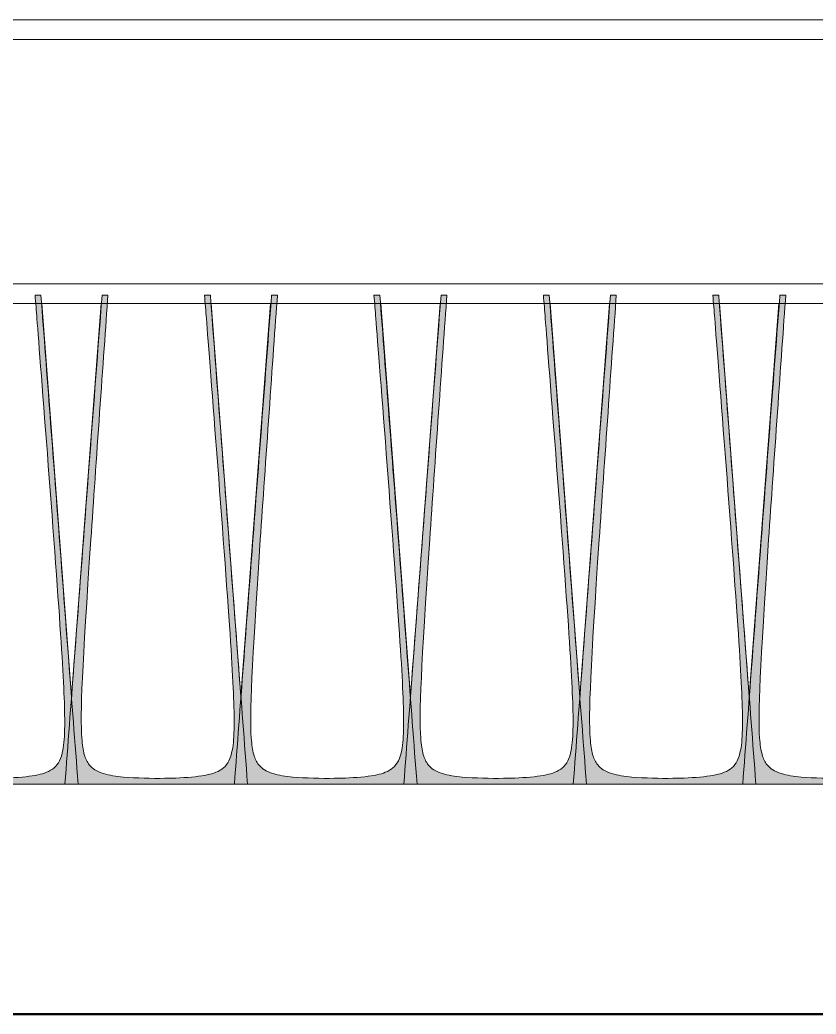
# Model space of a CAD drawing. Header units: millimetres. Extents: x 1147.5 to 1224.1, y 2097.1 to 2139.6.
# Drawn here: x 1151.4699 to 1151.7142, y 2120.438 to 2120.743 of the extents above; entities that cross this region are included whole.
import ezdxf

# ---------------------------------------------------------------- set-up
doc = ezdxf.new("R2010")
doc.units = ezdxf.units.MM
for name, color, linetype, lineweight in [('1 PAREDES', 7, 'Continuous', 50), ('PVC3_BackgroundLines', 1, 'Continuous', 13), ('PVC3_IntersectionBoundary', 1, 'Continuous', 13)]:
    doc.layers.add(name, color=color, linetype=linetype, lineweight=lineweight)
doc.layers.add('Cubierta_BackgroundLines', color=4, linetype='Continuous')
for name, color, linetype, lineweight, true_color in [('SedManDiffuserPlu_BackgroundLines', 4, 'Continuous', 5, 0x00ffff), ('SedManDiffuserPlu_IntersectionBoundary', 4, 'Continuous', 5, 0x00ffff), ('SedManDiffuserPlu_IntersectionFill', 4, 'Continuous', 5, 0x00ffff)]:
    doc.layers.add(name, color=color, linetype=linetype, lineweight=lineweight, true_color=true_color)

msp = doc.modelspace()

# ---------------------------------------------------------------- hatches: boundary and pattern name
at = {"layer": 'SedManDiffuserPlu_IntersectionFill', "linetype": 'Continuous', "extrusion": (0, 0, -1)}
h = msp.add_hatch(color=8, dxfattribs=at)
edge = h.paths.add_edge_path()
edge.add_line((-1151.48774, 2120.50858), (-1151.43169, 2120.50858))
edge.add_spline(control_points=[(-1151.43169, 2120.50858), (-1151.43349, 2120.53226), (-1151.43545, 2120.55824), (-1151.43908, 2120.60592), (-1151.44122, 2120.63405), (-1151.44311, 2120.65858)], knot_values=[-0.141231, -0.141231, -0.141231, -0.141231, -0.069973, -0.069973, 0, 0, 0, 0], degree=3, periodic=0)
edge.add_line((-1151.44311, 2120.65858), (-1151.4449, 2120.65858))
edge.add_spline(control_points=[(-1151.4449, 2120.65858), (-1151.44357, 2120.63988), (-1151.44118, 2120.60624), (-1151.437, 2120.54431), (-1151.43635, 2120.53007), (-1151.43702, 2120.52062), (-1151.43727, 2120.51898), (-1151.43801, 2120.51634), (-1151.43851, 2120.5153), (-1151.43967, 2120.51385), (-1151.44024, 2120.51335), (-1151.44166, 2120.51246), (-1151.44254, 2120.51208), (-1151.44528, 2120.51126), (-1151.44738, 2120.51094), (-1151.45354, 2120.51037), (-1151.45838, 2120.51028), (-1151.46521, 2120.51037), (-1151.46871, 2120.51049), (-1151.47454, 2120.51113), (-1151.47653, 2120.51158), (-1151.47893, 2120.51254), (-1151.4797, 2120.51298), (-1151.48105, 2120.51413), (-1151.48159, 2120.51485), (-1151.48247, 2120.51657), (-1151.48281, 2120.51764), (-1151.48341, 2120.52082), (-1151.48359, 2120.52322), (-1151.48367, 2120.5317), (-1151.48334, 2120.53944), (-1151.4809, 2120.5772), (-1151.47612, 2120.63816), (-1151.4751, 2120.65134)], knot_values=[-0.855349, -0.855349, -0.855349, -0.855349, -0.7991, -0.7991, -0.701622, -0.701622, -0.673679, -0.673679, -0.64595, -0.64595, -0.62555, -0.62555, -0.602333, -0.602333, -0.563145, -0.563145, -0.495156, -0.495156, -0.44366, -0.44366, -0.394214, -0.394214, -0.363486, -0.363486, -0.329789, -0.329789, -0.293644, -0.293644, -0.243223, -0.243223, -0.161118, -0.161118, 0, 0, 0, 0], degree=3, periodic=0)
edge.add_spline(control_points=[(-1151.4751, 2120.65134), (-1151.47491, 2120.65375), (-1151.47472, 2120.65617), (-1151.47453, 2120.65858)], knot_values=[-0.007259, -0.007259, -0.007259, -0.007259, 0, 0, 0, 0], degree=3, periodic=0)
edge.add_line((-1151.47453, 2120.65858), (-1151.47632, 2120.65858))
edge.add_spline(control_points=[(-1151.47632, 2120.65858), (-1151.4782, 2120.63382), (-1151.48007, 2120.60918), (-1151.48388, 2120.55914), (-1151.48581, 2120.53388), (-1151.48774, 2120.50858)], knot_values=[-0.150691, -0.150691, -0.150691, -0.150691, -0.076209, -0.076209, 0, 0, 0, 0], degree=3, periodic=0)
h = msp.add_hatch(color=8, dxfattribs=at)
edge = h.paths.add_edge_path()
edge.add_line((-1151.53974, 2120.50858), (-1151.48369, 2120.50858))
edge.add_spline(control_points=[(-1151.48369, 2120.50858), (-1151.48549, 2120.53226), (-1151.48745, 2120.55824), (-1151.49108, 2120.60592), (-1151.49322, 2120.63405), (-1151.49511, 2120.65858)], knot_values=[-0.141231, -0.141231, -0.141231, -0.141231, -0.069973, -0.069973, 0, 0, 0, 0], degree=3, periodic=0)
edge.add_line((-1151.49511, 2120.65858), (-1151.4969, 2120.65858))
edge.add_spline(control_points=[(-1151.4969, 2120.65858), (-1151.49557, 2120.63988), (-1151.49318, 2120.60624), (-1151.489, 2120.54431), (-1151.48835, 2120.53007), (-1151.48902, 2120.52062), (-1151.48927, 2120.51898), (-1151.49001, 2120.51634), (-1151.49051, 2120.5153), (-1151.49167, 2120.51385), (-1151.49224, 2120.51335), (-1151.49366, 2120.51246), (-1151.49454, 2120.51208), (-1151.49728, 2120.51126), (-1151.49938, 2120.51094), (-1151.50554, 2120.51037), (-1151.51038, 2120.51028), (-1151.51721, 2120.51037), (-1151.52071, 2120.51049), (-1151.52654, 2120.51113), (-1151.52853, 2120.51158), (-1151.53093, 2120.51254), (-1151.5317, 2120.51298), (-1151.53305, 2120.51413), (-1151.53359, 2120.51485), (-1151.53447, 2120.51657), (-1151.53481, 2120.51764), (-1151.53541, 2120.52082), (-1151.53559, 2120.52322), (-1151.53567, 2120.5317), (-1151.53534, 2120.53944), (-1151.5329, 2120.5772), (-1151.52812, 2120.63816), (-1151.5271, 2120.65134)], knot_values=[-0.855349, -0.855349, -0.855349, -0.855349, -0.7991, -0.7991, -0.701622, -0.701622, -0.673679, -0.673679, -0.64595, -0.64595, -0.62555, -0.62555, -0.602333, -0.602333, -0.563145, -0.563145, -0.495156, -0.495156, -0.44366, -0.44366, -0.394214, -0.394214, -0.363486, -0.363486, -0.329789, -0.329789, -0.293644, -0.293644, -0.243223, -0.243223, -0.161118, -0.161118, 0, 0, 0, 0], degree=3, periodic=0)
edge.add_spline(control_points=[(-1151.5271, 2120.65134), (-1151.52691, 2120.65375), (-1151.52672, 2120.65617), (-1151.52653, 2120.65858)], knot_values=[-0.007259, -0.007259, -0.007259, -0.007259, 0, 0, 0, 0], degree=3, periodic=0)
edge.add_line((-1151.52653, 2120.65858), (-1151.52832, 2120.65858))
edge.add_spline(control_points=[(-1151.52832, 2120.65858), (-1151.5302, 2120.63382), (-1151.53207, 2120.60918), (-1151.53588, 2120.55914), (-1151.53781, 2120.53388), (-1151.53974, 2120.50858)], knot_values=[-0.150691, -0.150691, -0.150691, -0.150691, -0.076209, -0.076209, 0, 0, 0, 0], degree=3, periodic=0)
h = msp.add_hatch(color=8, dxfattribs=at)
edge = h.paths.add_edge_path()
edge.add_line((-1151.59174, 2120.50858), (-1151.53569, 2120.50858))
edge.add_spline(control_points=[(-1151.53569, 2120.50858), (-1151.53749, 2120.53226), (-1151.53945, 2120.55824), (-1151.54308, 2120.60592), (-1151.54522, 2120.63405), (-1151.54711, 2120.65858)], knot_values=[-0.141231, -0.141231, -0.141231, -0.141231, -0.069973, -0.069973, 0, 0, 0, 0], degree=3, periodic=0)
edge.add_line((-1151.54711, 2120.65858), (-1151.5489, 2120.65858))
edge.add_spline(control_points=[(-1151.5489, 2120.65858), (-1151.54757, 2120.63988), (-1151.54518, 2120.60624), (-1151.541, 2120.54431), (-1151.54035, 2120.53007), (-1151.54102, 2120.52062), (-1151.54127, 2120.51898), (-1151.54201, 2120.51634), (-1151.54251, 2120.5153), (-1151.54367, 2120.51385), (-1151.54424, 2120.51335), (-1151.54566, 2120.51246), (-1151.54654, 2120.51208), (-1151.54928, 2120.51126), (-1151.55138, 2120.51094), (-1151.55754, 2120.51037), (-1151.56238, 2120.51028), (-1151.56921, 2120.51037), (-1151.57271, 2120.51049), (-1151.57854, 2120.51113), (-1151.58053, 2120.51158), (-1151.58293, 2120.51254), (-1151.5837, 2120.51298), (-1151.58505, 2120.51413), (-1151.58559, 2120.51485), (-1151.58647, 2120.51657), (-1151.58681, 2120.51764), (-1151.58741, 2120.52082), (-1151.58759, 2120.52322), (-1151.58767, 2120.5317), (-1151.58734, 2120.53944), (-1151.5849, 2120.5772), (-1151.58012, 2120.63816), (-1151.5791, 2120.65134)], knot_values=[-0.855349, -0.855349, -0.855349, -0.855349, -0.7991, -0.7991, -0.701622, -0.701622, -0.673679, -0.673679, -0.64595, -0.64595, -0.62555, -0.62555, -0.602333, -0.602333, -0.563145, -0.563145, -0.495156, -0.495156, -0.44366, -0.44366, -0.394214, -0.394214, -0.363486, -0.363486, -0.329789, -0.329789, -0.293644, -0.293644, -0.243223, -0.243223, -0.161118, -0.161118, 0, 0, 0, 0], degree=3, periodic=0)
edge.add_spline(control_points=[(-1151.5791, 2120.65134), (-1151.57891, 2120.65375), (-1151.57872, 2120.65617), (-1151.57853, 2120.65858)], knot_values=[-0.007259, -0.007259, -0.007259, -0.007259, 0, 0, 0, 0], degree=3, periodic=0)
edge.add_line((-1151.57853, 2120.65858), (-1151.58032, 2120.65858))
edge.add_spline(control_points=[(-1151.58032, 2120.65858), (-1151.5822, 2120.63382), (-1151.58407, 2120.60918), (-1151.58788, 2120.55914), (-1151.58981, 2120.53388), (-1151.59174, 2120.50858)], knot_values=[-0.150691, -0.150691, -0.150691, -0.150691, -0.076209, -0.076209, 0, 0, 0, 0], degree=3, periodic=0)
h = msp.add_hatch(color=8, dxfattribs=at)
edge = h.paths.add_edge_path()
edge.add_line((-1151.64374, 2120.50858), (-1151.58769, 2120.50858))
edge.add_spline(control_points=[(-1151.58769, 2120.50858), (-1151.58949, 2120.53226), (-1151.59145, 2120.55824), (-1151.59508, 2120.60592), (-1151.59722, 2120.63405), (-1151.59911, 2120.65858)], knot_values=[-0.141231, -0.141231, -0.141231, -0.141231, -0.069973, -0.069973, 0, 0, 0, 0], degree=3, periodic=0)
edge.add_line((-1151.59911, 2120.65858), (-1151.6009, 2120.65858))
edge.add_spline(control_points=[(-1151.6009, 2120.65858), (-1151.59957, 2120.63988), (-1151.59718, 2120.60624), (-1151.593, 2120.54431), (-1151.59235, 2120.53007), (-1151.59302, 2120.52062), (-1151.59327, 2120.51898), (-1151.59401, 2120.51634), (-1151.59451, 2120.5153), (-1151.59567, 2120.51385), (-1151.59624, 2120.51335), (-1151.59766, 2120.51246), (-1151.59854, 2120.51208), (-1151.60128, 2120.51126), (-1151.60338, 2120.51094), (-1151.60954, 2120.51037), (-1151.61438, 2120.51028), (-1151.62121, 2120.51037), (-1151.62471, 2120.51049), (-1151.63054, 2120.51113), (-1151.63253, 2120.51158), (-1151.63493, 2120.51254), (-1151.6357, 2120.51298), (-1151.63705, 2120.51413), (-1151.63759, 2120.51485), (-1151.63847, 2120.51657), (-1151.63881, 2120.51764), (-1151.63941, 2120.52082), (-1151.63959, 2120.52322), (-1151.63967, 2120.5317), (-1151.63934, 2120.53944), (-1151.6369, 2120.5772), (-1151.63212, 2120.63816), (-1151.6311, 2120.65134)], knot_values=[-0.855349, -0.855349, -0.855349, -0.855349, -0.7991, -0.7991, -0.701622, -0.701622, -0.673679, -0.673679, -0.64595, -0.64595, -0.62555, -0.62555, -0.602333, -0.602333, -0.563145, -0.563145, -0.495156, -0.495156, -0.44366, -0.44366, -0.394214, -0.394214, -0.363486, -0.363486, -0.329789, -0.329789, -0.293644, -0.293644, -0.243223, -0.243223, -0.161118, -0.161118, 0, 0, 0, 0], degree=3, periodic=0)
edge.add_spline(control_points=[(-1151.6311, 2120.65134), (-1151.63091, 2120.65375), (-1151.63072, 2120.65617), (-1151.63053, 2120.65858)], knot_values=[-0.007259, -0.007259, -0.007259, -0.007259, 0, 0, 0, 0], degree=3, periodic=0)
edge.add_line((-1151.63053, 2120.65858), (-1151.63232, 2120.65858))
edge.add_spline(control_points=[(-1151.63232, 2120.65858), (-1151.6342, 2120.63382), (-1151.63607, 2120.60918), (-1151.63988, 2120.55914), (-1151.64181, 2120.53388), (-1151.64374, 2120.50858)], knot_values=[-0.150691, -0.150691, -0.150691, -0.150691, -0.076209, -0.076209, 0, 0, 0, 0], degree=3, periodic=0)
h = msp.add_hatch(color=8, dxfattribs=at)
edge = h.paths.add_edge_path()
edge.add_line((-1151.69574, 2120.50858), (-1151.63969, 2120.50858))
edge.add_spline(control_points=[(-1151.63969, 2120.50858), (-1151.64149, 2120.53226), (-1151.64345, 2120.55824), (-1151.64708, 2120.60592), (-1151.64922, 2120.63405), (-1151.65111, 2120.65858)], knot_values=[-0.141231, -0.141231, -0.141231, -0.141231, -0.069973, -0.069973, 0, 0, 0, 0], degree=3, periodic=0)
edge.add_line((-1151.65111, 2120.65858), (-1151.6529, 2120.65858))
edge.add_spline(control_points=[(-1151.6529, 2120.65858), (-1151.65157, 2120.63988), (-1151.64918, 2120.60624), (-1151.645, 2120.54431), (-1151.64435, 2120.53007), (-1151.64502, 2120.52062), (-1151.64527, 2120.51898), (-1151.64601, 2120.51634), (-1151.64651, 2120.5153), (-1151.64767, 2120.51385), (-1151.64824, 2120.51335), (-1151.64966, 2120.51246), (-1151.65054, 2120.51208), (-1151.65328, 2120.51126), (-1151.65538, 2120.51094), (-1151.66154, 2120.51037), (-1151.66638, 2120.51028), (-1151.67321, 2120.51037), (-1151.67671, 2120.51049), (-1151.68254, 2120.51113), (-1151.68453, 2120.51158), (-1151.68693, 2120.51254), (-1151.6877, 2120.51298), (-1151.68905, 2120.51413), (-1151.68959, 2120.51485), (-1151.69047, 2120.51657), (-1151.69081, 2120.51764), (-1151.69141, 2120.52082), (-1151.69159, 2120.52322), (-1151.69167, 2120.5317), (-1151.69134, 2120.53944), (-1151.6889, 2120.5772), (-1151.68412, 2120.63816), (-1151.6831, 2120.65134)], knot_values=[-0.855349, -0.855349, -0.855349, -0.855349, -0.7991, -0.7991, -0.701622, -0.701622, -0.673679, -0.673679, -0.64595, -0.64595, -0.62555, -0.62555, -0.602333, -0.602333, -0.563145, -0.563145, -0.495156, -0.495156, -0.44366, -0.44366, -0.394214, -0.394214, -0.363486, -0.363486, -0.329789, -0.329789, -0.293644, -0.293644, -0.243223, -0.243223, -0.161118, -0.161118, 0, 0, 0, 0], degree=3, periodic=0)
edge.add_spline(control_points=[(-1151.6831, 2120.65134), (-1151.68291, 2120.65375), (-1151.68272, 2120.65617), (-1151.68253, 2120.65858)], knot_values=[-0.007259, -0.007259, -0.007259, -0.007259, 0, 0, 0, 0], degree=3, periodic=0)
edge.add_line((-1151.68253, 2120.65858), (-1151.68432, 2120.65858))
edge.add_spline(control_points=[(-1151.68432, 2120.65858), (-1151.6862, 2120.63382), (-1151.68807, 2120.60918), (-1151.69188, 2120.55914), (-1151.69381, 2120.53388), (-1151.69574, 2120.50858)], knot_values=[-0.150691, -0.150691, -0.150691, -0.150691, -0.076209, -0.076209, 0, 0, 0, 0], degree=3, periodic=0)
h = msp.add_hatch(color=8, dxfattribs=at)
edge = h.paths.add_edge_path()
edge.add_line((-1151.74774, 2120.50858), (-1151.69169, 2120.50858))
edge.add_spline(control_points=[(-1151.69169, 2120.50858), (-1151.69349, 2120.53226), (-1151.69545, 2120.55824), (-1151.69908, 2120.60592), (-1151.70122, 2120.63405), (-1151.70311, 2120.65858)], knot_values=[-0.141231, -0.141231, -0.141231, -0.141231, -0.069973, -0.069973, 0, 0, 0, 0], degree=3, periodic=0)
edge.add_line((-1151.70311, 2120.65858), (-1151.7049, 2120.65858))
edge.add_spline(control_points=[(-1151.7049, 2120.65858), (-1151.70357, 2120.63988), (-1151.70118, 2120.60624), (-1151.697, 2120.54431), (-1151.69635, 2120.53007), (-1151.69702, 2120.52062), (-1151.69727, 2120.51898), (-1151.69801, 2120.51634), (-1151.69851, 2120.5153), (-1151.69967, 2120.51385), (-1151.70024, 2120.51335), (-1151.70166, 2120.51246), (-1151.70254, 2120.51208), (-1151.70528, 2120.51126), (-1151.70738, 2120.51094), (-1151.71354, 2120.51037), (-1151.71838, 2120.51028), (-1151.72521, 2120.51037), (-1151.72871, 2120.51049), (-1151.73454, 2120.51113), (-1151.73653, 2120.51158), (-1151.73893, 2120.51254), (-1151.7397, 2120.51298), (-1151.74105, 2120.51413), (-1151.74159, 2120.51485), (-1151.74247, 2120.51657), (-1151.74281, 2120.51764), (-1151.74341, 2120.52082), (-1151.74359, 2120.52322), (-1151.74367, 2120.5317), (-1151.74334, 2120.53944), (-1151.7409, 2120.5772), (-1151.73612, 2120.63816), (-1151.7351, 2120.65134)], knot_values=[-0.855349, -0.855349, -0.855349, -0.855349, -0.7991, -0.7991, -0.701622, -0.701622, -0.673679, -0.673679, -0.64595, -0.64595, -0.62555, -0.62555, -0.602333, -0.602333, -0.563145, -0.563145, -0.495156, -0.495156, -0.44366, -0.44366, -0.394214, -0.394214, -0.363486, -0.363486, -0.329789, -0.329789, -0.293644, -0.293644, -0.243223, -0.243223, -0.161118, -0.161118, 0, 0, 0, 0], degree=3, periodic=0)
edge.add_spline(control_points=[(-1151.7351, 2120.65134), (-1151.73491, 2120.65375), (-1151.73472, 2120.65617), (-1151.73453, 2120.65858)], knot_values=[-0.007259, -0.007259, -0.007259, -0.007259, 0, 0, 0, 0], degree=3, periodic=0)
edge.add_line((-1151.73453, 2120.65858), (-1151.73632, 2120.65858))
edge.add_spline(control_points=[(-1151.73632, 2120.65858), (-1151.7382, 2120.63382), (-1151.74007, 2120.60918), (-1151.74388, 2120.55914), (-1151.74581, 2120.53388), (-1151.74774, 2120.50858)], knot_values=[-0.150691, -0.150691, -0.150691, -0.150691, -0.076209, -0.076209, 0, 0, 0, 0], degree=3, periodic=0)

# ---------------------------------------------------------------- linework, layer by layer
at = {"layer": '1 PAREDES'}
msp.add_line((1149.68905, 2120.43799), (1153.86066, 2120.43799), dxfattribs=at)
at = {"layer": 'Cubierta_BackgroundLines', "linetype": 'Continuous', "extrusion": (0, 1, 0)}
msp.add_line((1152.17455, 2120.43799), (1151.26016, 2120.43799), dxfattribs=at)
at = {"layer": 'PVC3_BackgroundLines', "linetype": 'Continuous', "extrusion": (0, 1, 0)}
for p, q in [((1152.15455, 2120.74296), (1150.92225, 2120.74296)), ((1152.15455, 2120.74299), (1151.26016, 2120.74299)), ((1150.92225, 2120.73695), (1152.15455, 2120.73695)), ((1152.15455, 2120.66203), (1150.92225, 2120.66203)), ((1150.92225, 2120.65603), (1152.15455, 2120.65603)), ((1151.47473, 2120.65599), (1151.44471, 2120.65599)), ((1151.49482, 2120.65599), (1151.47661, 2120.65599)), ((1151.52673, 2120.65599), (1151.49671, 2120.65599)), ((1151.54682, 2120.65599), (1151.52861, 2120.65599)), ((1151.57873, 2120.65599), (1151.54871, 2120.65599)), ((1151.59882, 2120.65599), (1151.58061, 2120.65599)), ((1151.63073, 2120.65599), (1151.60071, 2120.65599)), ((1151.65082, 2120.65599), (1151.63261, 2120.65599)), ((1151.68273, 2120.65599), (1151.65271, 2120.65599)), ((1151.70282, 2120.65599), (1151.68461, 2120.65599)), ((1151.73473, 2120.65599), (1151.70471, 2120.65599))]:
    msp.add_line(p, q, dxfattribs=at)
at = {"layer": 'PVC3_IntersectionBoundary', "linetype": 'Continuous', "extrusion": (0, 0, -1)}
for p, q in [((1152.15455, 2120.74296), (1150.92225, 2120.74296)), ((1150.92225, 2120.73695), (1152.15455, 2120.73695)), ((1152.15455, 2120.66203), (1150.92225, 2120.66203)), ((1150.92225, 2120.65603), (1152.15455, 2120.65603))]:
    msp.add_line(p, q, dxfattribs=at)
at = {"layer": 'SedManDiffuserPlu_BackgroundLines', "linetype": 'Continuous', "extrusion": (0, 1, 0)}
for p, q in [((1151.47632, 2120.65858), (1151.47453, 2120.65858)), ((1151.47661, 2120.65599), (1151.48572, 2120.5354)), ((1151.48572, 2120.53538), (1151.49482, 2120.65599)), ((1151.4969, 2120.65858), (1151.49511, 2120.65858)), ((1151.52832, 2120.65858), (1151.52653, 2120.65858)), ((1151.52861, 2120.65599), (1151.53772, 2120.5354)), ((1151.53772, 2120.53538), (1151.54682, 2120.65599)), ((1151.5489, 2120.65858), (1151.54711, 2120.65858)), ((1151.58032, 2120.65858), (1151.57853, 2120.65858)), ((1151.58061, 2120.65599), (1151.58972, 2120.5354)), ((1151.58972, 2120.53538), (1151.59882, 2120.65599)), ((1151.6009, 2120.65858), (1151.59911, 2120.65858)), ((1151.63232, 2120.65858), (1151.63053, 2120.65858)), ((1151.63261, 2120.65599), (1151.64172, 2120.5354)), ((1151.64172, 2120.53538), (1151.65082, 2120.65599)), ((1151.6529, 2120.65858), (1151.65111, 2120.65858)), ((1151.68432, 2120.65858), (1151.68253, 2120.65858)), ((1151.68461, 2120.65599), (1151.69372, 2120.5354)), ((1151.69372, 2120.53538), (1151.70282, 2120.65599)), ((1151.7049, 2120.65858), (1151.70311, 2120.65858)), ((1151.43169, 2120.50858), (1151.48774, 2120.50858)), ((1151.48369, 2120.50858), (1151.53974, 2120.50858)), ((1151.53569, 2120.50858), (1151.59174, 2120.50858)), ((1151.58769, 2120.50858), (1151.64374, 2120.50858)), ((1151.63969, 2120.50858), (1151.69574, 2120.50858)), ((1151.69169, 2120.50858), (1151.74774, 2120.50858))]:
    msp.add_line(p, q, dxfattribs=at)
at = {"layer": 'SedManDiffuserPlu_BackgroundLines', "linetype": 'Continuous'}
for points, knots in [([(1151.4751, 2120.65134), (1151.47612, 2120.63816), (1151.4809, 2120.5772), (1151.48334, 2120.53944), (1151.48367, 2120.5317), (1151.48359, 2120.52322), (1151.48341, 2120.52082), (1151.48281, 2120.51764), (1151.48247, 2120.51657), (1151.48159, 2120.51485), (1151.48105, 2120.51413), (1151.4797, 2120.51298), (1151.47893, 2120.51254), (1151.47653, 2120.51158), (1151.47454, 2120.51113), (1151.46871, 2120.51049), (1151.46521, 2120.51037), (1151.45838, 2120.51028), (1151.45354, 2120.51037), (1151.44738, 2120.51094), (1151.44528, 2120.51126), (1151.44254, 2120.51208), (1151.44166, 2120.51246), (1151.44024, 2120.51335), (1151.43967, 2120.51385), (1151.43851, 2120.5153), (1151.43801, 2120.51634), (1151.43727, 2120.51898), (1151.43702, 2120.52062), (1151.43635, 2120.53007), (1151.437, 2120.54431), (1151.44118, 2120.60624), (1151.44357, 2120.63988), (1151.4449, 2120.65858)], [-0.8553489, -0.8553489, -0.8553489, -0.8553489, -0.6942305, -0.6942305, -0.6121254, -0.6121254, -0.5617048, -0.5617048, -0.5255599, -0.5255599, -0.4918633, -0.4918633, -0.4611352, -0.4611352, -0.4116888, -0.4116888, -0.3601925, -0.3601925, -0.2922038, -0.2922038, -0.2530158, -0.2530158, -0.2297985, -0.2297985, -0.209399, -0.209399, -0.1816702, -0.1816702, -0.1537271, -0.1537271, -0.0562484, -0.0562484, 0, 0, 0, 0]), ([(1151.48774, 2120.50858), (1151.48581, 2120.53388), (1151.48388, 2120.55914), (1151.48007, 2120.60918), (1151.4782, 2120.63382), (1151.47632, 2120.65858)], [-0.1506915, -0.1506915, -0.1506915, -0.1506915, -0.0744826, -0.0744826, 0, 0, 0, 0]), ([(1151.49511, 2120.65858), (1151.49322, 2120.63405), (1151.49108, 2120.60592), (1151.48745, 2120.55824), (1151.48549, 2120.53226), (1151.48369, 2120.50858)], [-0.1412308, -0.1412308, -0.1412308, -0.1412308, -0.0712577, -0.0712577, 0, 0, 0, 0]), ([(1151.5271, 2120.65134), (1151.52812, 2120.63816), (1151.5329, 2120.5772), (1151.53534, 2120.53944), (1151.53567, 2120.5317), (1151.53559, 2120.52322), (1151.53541, 2120.52082), (1151.53481, 2120.51764), (1151.53447, 2120.51657), (1151.53359, 2120.51485), (1151.53305, 2120.51413), (1151.5317, 2120.51298), (1151.53093, 2120.51254), (1151.52853, 2120.51158), (1151.52654, 2120.51113), (1151.52071, 2120.51049), (1151.51721, 2120.51037), (1151.51038, 2120.51028), (1151.50554, 2120.51037), (1151.49938, 2120.51094), (1151.49728, 2120.51126), (1151.49454, 2120.51208), (1151.49366, 2120.51246), (1151.49224, 2120.51335), (1151.49167, 2120.51385), (1151.49051, 2120.5153), (1151.49001, 2120.51634), (1151.48927, 2120.51898), (1151.48902, 2120.52062), (1151.48835, 2120.53007), (1151.489, 2120.54431), (1151.49318, 2120.60624), (1151.49557, 2120.63988), (1151.4969, 2120.65858)], [-0.8553489, -0.8553489, -0.8553489, -0.8553489, -0.6942305, -0.6942305, -0.6121254, -0.6121254, -0.5617048, -0.5617048, -0.5255599, -0.5255599, -0.4918633, -0.4918633, -0.4611352, -0.4611352, -0.4116888, -0.4116888, -0.3601925, -0.3601925, -0.2922038, -0.2922038, -0.2530158, -0.2530158, -0.2297985, -0.2297985, -0.209399, -0.209399, -0.1816702, -0.1816702, -0.1537271, -0.1537271, -0.0562484, -0.0562484, 0, 0, 0, 0]), ([(1151.53974, 2120.50858), (1151.53781, 2120.53388), (1151.53588, 2120.55914), (1151.53207, 2120.60918), (1151.5302, 2120.63382), (1151.52832, 2120.65858)], [-0.1506915, -0.1506915, -0.1506915, -0.1506915, -0.0744826, -0.0744826, 0, 0, 0, 0]), ([(1151.54711, 2120.65858), (1151.54522, 2120.63405), (1151.54308, 2120.60592), (1151.53945, 2120.55824), (1151.53749, 2120.53226), (1151.53569, 2120.50858)], [-0.1412308, -0.1412308, -0.1412308, -0.1412308, -0.0712577, -0.0712577, 0, 0, 0, 0]), ([(1151.5791, 2120.65134), (1151.58012, 2120.63816), (1151.5849, 2120.5772), (1151.58734, 2120.53944), (1151.58767, 2120.5317), (1151.58759, 2120.52322), (1151.58741, 2120.52082), (1151.58681, 2120.51764), (1151.58647, 2120.51657), (1151.58559, 2120.51485), (1151.58505, 2120.51413), (1151.5837, 2120.51298), (1151.58293, 2120.51254), (1151.58053, 2120.51158), (1151.57854, 2120.51113), (1151.57271, 2120.51049), (1151.56921, 2120.51037), (1151.56238, 2120.51028), (1151.55754, 2120.51037), (1151.55138, 2120.51094), (1151.54928, 2120.51126), (1151.54654, 2120.51208), (1151.54566, 2120.51246), (1151.54424, 2120.51335), (1151.54367, 2120.51385), (1151.54251, 2120.5153), (1151.54201, 2120.51634), (1151.54127, 2120.51898), (1151.54102, 2120.52062), (1151.54035, 2120.53007), (1151.541, 2120.54431), (1151.54518, 2120.60624), (1151.54757, 2120.63988), (1151.5489, 2120.65858)], [-0.8553489, -0.8553489, -0.8553489, -0.8553489, -0.6942305, -0.6942305, -0.6121254, -0.6121254, -0.5617048, -0.5617048, -0.5255599, -0.5255599, -0.4918633, -0.4918633, -0.4611352, -0.4611352, -0.4116888, -0.4116888, -0.3601925, -0.3601925, -0.2922038, -0.2922038, -0.2530158, -0.2530158, -0.2297985, -0.2297985, -0.209399, -0.209399, -0.1816702, -0.1816702, -0.1537271, -0.1537271, -0.0562484, -0.0562484, 0, 0, 0, 0]), ([(1151.59174, 2120.50858), (1151.58981, 2120.53388), (1151.58788, 2120.55914), (1151.58407, 2120.60918), (1151.5822, 2120.63382), (1151.58032, 2120.65858)], [-0.1506915, -0.1506915, -0.1506915, -0.1506915, -0.0744826, -0.0744826, 0, 0, 0, 0]), ([(1151.59911, 2120.65858), (1151.59722, 2120.63405), (1151.59508, 2120.60592), (1151.59145, 2120.55824), (1151.58949, 2120.53226), (1151.58769, 2120.50858)], [-0.1412308, -0.1412308, -0.1412308, -0.1412308, -0.0712577, -0.0712577, 0, 0, 0, 0]), ([(1151.6311, 2120.65134), (1151.63212, 2120.63816), (1151.6369, 2120.5772), (1151.63934, 2120.53944), (1151.63967, 2120.5317), (1151.63959, 2120.52322), (1151.63941, 2120.52082), (1151.63881, 2120.51764), (1151.63847, 2120.51657), (1151.63759, 2120.51485), (1151.63705, 2120.51413), (1151.6357, 2120.51298), (1151.63493, 2120.51254), (1151.63253, 2120.51158), (1151.63054, 2120.51113), (1151.62471, 2120.51049), (1151.62121, 2120.51037), (1151.61438, 2120.51028), (1151.60954, 2120.51037), (1151.60338, 2120.51094), (1151.60128, 2120.51126), (1151.59854, 2120.51208), (1151.59766, 2120.51246), (1151.59624, 2120.51335), (1151.59567, 2120.51385), (1151.59451, 2120.5153), (1151.59401, 2120.51634), (1151.59327, 2120.51898), (1151.59302, 2120.52062), (1151.59235, 2120.53007), (1151.593, 2120.54431), (1151.59718, 2120.60624), (1151.59957, 2120.63988), (1151.6009, 2120.65858)], [-0.8553489, -0.8553489, -0.8553489, -0.8553489, -0.6942305, -0.6942305, -0.6121254, -0.6121254, -0.5617048, -0.5617048, -0.5255599, -0.5255599, -0.4918633, -0.4918633, -0.4611352, -0.4611352, -0.4116888, -0.4116888, -0.3601925, -0.3601925, -0.2922038, -0.2922038, -0.2530158, -0.2530158, -0.2297985, -0.2297985, -0.209399, -0.209399, -0.1816702, -0.1816702, -0.1537271, -0.1537271, -0.0562484, -0.0562484, 0, 0, 0, 0]), ([(1151.64374, 2120.50858), (1151.64181, 2120.53388), (1151.63988, 2120.55914), (1151.63607, 2120.60918), (1151.6342, 2120.63382), (1151.63232, 2120.65858)], [-0.1506915, -0.1506915, -0.1506915, -0.1506915, -0.0744826, -0.0744826, 0, 0, 0, 0]), ([(1151.65111, 2120.65858), (1151.64922, 2120.63405), (1151.64708, 2120.60592), (1151.64345, 2120.55824), (1151.64149, 2120.53226), (1151.63969, 2120.50858)], [-0.1412308, -0.1412308, -0.1412308, -0.1412308, -0.0712577, -0.0712577, 0, 0, 0, 0]), ([(1151.6831, 2120.65134), (1151.68412, 2120.63816), (1151.6889, 2120.5772), (1151.69134, 2120.53944), (1151.69167, 2120.5317), (1151.69159, 2120.52322), (1151.69141, 2120.52082), (1151.69081, 2120.51764), (1151.69047, 2120.51657), (1151.68959, 2120.51485), (1151.68905, 2120.51413), (1151.6877, 2120.51298), (1151.68693, 2120.51254), (1151.68453, 2120.51158), (1151.68254, 2120.51113), (1151.67671, 2120.51049), (1151.67321, 2120.51037), (1151.66638, 2120.51028), (1151.66154, 2120.51037), (1151.65538, 2120.51094), (1151.65328, 2120.51126), (1151.65054, 2120.51208), (1151.64966, 2120.51246), (1151.64824, 2120.51335), (1151.64767, 2120.51385), (1151.64651, 2120.5153), (1151.64601, 2120.51634), (1151.64527, 2120.51898), (1151.64502, 2120.52062), (1151.64435, 2120.53007), (1151.645, 2120.54431), (1151.64918, 2120.60624), (1151.65157, 2120.63988), (1151.6529, 2120.65858)], [-0.8553489, -0.8553489, -0.8553489, -0.8553489, -0.6942305, -0.6942305, -0.6121254, -0.6121254, -0.5617048, -0.5617048, -0.5255599, -0.5255599, -0.4918633, -0.4918633, -0.4611352, -0.4611352, -0.4116888, -0.4116888, -0.3601925, -0.3601925, -0.2922038, -0.2922038, -0.2530158, -0.2530158, -0.2297985, -0.2297985, -0.209399, -0.209399, -0.1816702, -0.1816702, -0.1537271, -0.1537271, -0.0562484, -0.0562484, 0, 0, 0, 0]), ([(1151.69574, 2120.50858), (1151.69381, 2120.53388), (1151.69188, 2120.55914), (1151.68807, 2120.60918), (1151.6862, 2120.63382), (1151.68432, 2120.65858)], [-0.1506915, -0.1506915, -0.1506915, -0.1506915, -0.0744826, -0.0744826, 0, 0, 0, 0]), ([(1151.70311, 2120.65858), (1151.70122, 2120.63405), (1151.69908, 2120.60592), (1151.69545, 2120.55824), (1151.69349, 2120.53226), (1151.69169, 2120.50858)], [-0.1412308, -0.1412308, -0.1412308, -0.1412308, -0.0712577, -0.0712577, 0, 0, 0, 0]), ([(1151.7351, 2120.65134), (1151.73612, 2120.63816), (1151.7409, 2120.5772), (1151.74334, 2120.53944), (1151.74367, 2120.5317), (1151.74359, 2120.52322), (1151.74341, 2120.52082), (1151.74281, 2120.51764), (1151.74247, 2120.51657), (1151.74159, 2120.51485), (1151.74105, 2120.51413), (1151.7397, 2120.51298), (1151.73893, 2120.51254), (1151.73653, 2120.51158), (1151.73454, 2120.51113), (1151.72871, 2120.51049), (1151.72521, 2120.51037), (1151.71838, 2120.51028), (1151.71354, 2120.51037), (1151.70738, 2120.51094), (1151.70528, 2120.51126), (1151.70254, 2120.51208), (1151.70166, 2120.51246), (1151.70024, 2120.51335), (1151.69967, 2120.51385), (1151.69851, 2120.5153), (1151.69801, 2120.51634), (1151.69727, 2120.51898), (1151.69702, 2120.52062), (1151.69635, 2120.53007), (1151.697, 2120.54431), (1151.70118, 2120.60624), (1151.70357, 2120.63988), (1151.7049, 2120.65858)], [-0.8553489, -0.8553489, -0.8553489, -0.8553489, -0.6942305, -0.6942305, -0.6121254, -0.6121254, -0.5617048, -0.5617048, -0.5255599, -0.5255599, -0.4918633, -0.4918633, -0.4611352, -0.4611352, -0.4116888, -0.4116888, -0.3601925, -0.3601925, -0.2922038, -0.2922038, -0.2530158, -0.2530158, -0.2297985, -0.2297985, -0.209399, -0.209399, -0.1816702, -0.1816702, -0.1537271, -0.1537271, -0.0562484, -0.0562484, 0, 0, 0, 0])]:
    msp.add_open_spline(points, degree=3, knots=knots, dxfattribs=at)
for points in [[(1151.47453, 2120.65858), (1151.47472, 2120.65617), (1151.47491, 2120.65375), (1151.4751, 2120.65134)], [(1151.52653, 2120.65858), (1151.52672, 2120.65617), (1151.52691, 2120.65375), (1151.5271, 2120.65134)], [(1151.57853, 2120.65858), (1151.57872, 2120.65617), (1151.57891, 2120.65375), (1151.5791, 2120.65134)], [(1151.63053, 2120.65858), (1151.63072, 2120.65617), (1151.63091, 2120.65375), (1151.6311, 2120.65134)], [(1151.68253, 2120.65858), (1151.68272, 2120.65617), (1151.68291, 2120.65375), (1151.6831, 2120.65134)]]:
    msp.add_open_spline(points, degree=3, dxfattribs=at)
at = {"layer": 'SedManDiffuserPlu_IntersectionBoundary', "linetype": 'Continuous', "extrusion": (0, 0, -1)}
for p, q in [((1151.47632, 2120.65858), (1151.47453, 2120.65858)), ((1151.4969, 2120.65858), (1151.49511, 2120.65858)), ((1151.52832, 2120.65858), (1151.52653, 2120.65858)), ((1151.5489, 2120.65858), (1151.54711, 2120.65858)), ((1151.58032, 2120.65858), (1151.57853, 2120.65858)), ((1151.6009, 2120.65858), (1151.59911, 2120.65858)), ((1151.63232, 2120.65858), (1151.63053, 2120.65858)), ((1151.6529, 2120.65858), (1151.65111, 2120.65858)), ((1151.68432, 2120.65858), (1151.68253, 2120.65858)), ((1151.7049, 2120.65858), (1151.70311, 2120.65858)), ((1151.43169, 2120.50858), (1151.48774, 2120.50858)), ((1151.48369, 2120.50858), (1151.53974, 2120.50858)), ((1151.53569, 2120.50858), (1151.59174, 2120.50858)), ((1151.58769, 2120.50858), (1151.64374, 2120.50858)), ((1151.63969, 2120.50858), (1151.69574, 2120.50858)), ((1151.69169, 2120.50858), (1151.74774, 2120.50858))]:
    msp.add_line(p, q, dxfattribs=at)
at = {"layer": 'SedManDiffuserPlu_IntersectionBoundary', "linetype": 'Continuous'}
for points, knots in [([(1151.4751, 2120.65134), (1151.47612, 2120.63816), (1151.4809, 2120.5772), (1151.48334, 2120.53944), (1151.48367, 2120.5317), (1151.48359, 2120.52322), (1151.48341, 2120.52082), (1151.48281, 2120.51764), (1151.48247, 2120.51657), (1151.48159, 2120.51485), (1151.48105, 2120.51413), (1151.4797, 2120.51298), (1151.47893, 2120.51254), (1151.47653, 2120.51158), (1151.47454, 2120.51113), (1151.46871, 2120.51049), (1151.46521, 2120.51037), (1151.45838, 2120.51028), (1151.45354, 2120.51037), (1151.44738, 2120.51094), (1151.44528, 2120.51126), (1151.44254, 2120.51208), (1151.44166, 2120.51246), (1151.44024, 2120.51335), (1151.43967, 2120.51385), (1151.43851, 2120.5153), (1151.43801, 2120.51634), (1151.43727, 2120.51898), (1151.43702, 2120.52062), (1151.43635, 2120.53007), (1151.437, 2120.54431), (1151.44118, 2120.60624), (1151.44357, 2120.63988), (1151.4449, 2120.65858)], [-0.8553488, -0.8553488, -0.8553488, -0.8553488, -0.6942305, -0.6942305, -0.6121254, -0.6121254, -0.5617048, -0.5617048, -0.5255599, -0.5255599, -0.4918633, -0.4918633, -0.4611352, -0.4611352, -0.4116888, -0.4116888, -0.3601925, -0.3601925, -0.2922038, -0.2922038, -0.2530158, -0.2530158, -0.2297985, -0.2297985, -0.209399, -0.209399, -0.1816702, -0.1816702, -0.1537271, -0.1537271, -0.0562484, -0.0562484, 0, 0, 0, 0]), ([(1151.48774, 2120.50858), (1151.48581, 2120.53388), (1151.48388, 2120.55914), (1151.48007, 2120.60918), (1151.4782, 2120.63382), (1151.47632, 2120.65858)], [-0.1506915, -0.1506915, -0.1506915, -0.1506915, -0.0744826, -0.0744826, 0, 0, 0, 0]), ([(1151.49511, 2120.65858), (1151.49322, 2120.63405), (1151.49108, 2120.60592), (1151.48745, 2120.55824), (1151.48549, 2120.53226), (1151.48369, 2120.50858)], [-0.1412308, -0.1412308, -0.1412308, -0.1412308, -0.0712577, -0.0712577, 0, 0, 0, 0]), ([(1151.5271, 2120.65134), (1151.52812, 2120.63816), (1151.5329, 2120.5772), (1151.53534, 2120.53944), (1151.53567, 2120.5317), (1151.53559, 2120.52322), (1151.53541, 2120.52082), (1151.53481, 2120.51764), (1151.53447, 2120.51657), (1151.53359, 2120.51485), (1151.53305, 2120.51413), (1151.5317, 2120.51298), (1151.53093, 2120.51254), (1151.52853, 2120.51158), (1151.52654, 2120.51113), (1151.52071, 2120.51049), (1151.51721, 2120.51037), (1151.51038, 2120.51028), (1151.50554, 2120.51037), (1151.49938, 2120.51094), (1151.49728, 2120.51126), (1151.49454, 2120.51208), (1151.49366, 2120.51246), (1151.49224, 2120.51335), (1151.49167, 2120.51385), (1151.49051, 2120.5153), (1151.49001, 2120.51634), (1151.48927, 2120.51898), (1151.48902, 2120.52062), (1151.48835, 2120.53007), (1151.489, 2120.54431), (1151.49318, 2120.60624), (1151.49557, 2120.63988), (1151.4969, 2120.65858)], [-0.8553488, -0.8553488, -0.8553488, -0.8553488, -0.6942305, -0.6942305, -0.6121254, -0.6121254, -0.5617048, -0.5617048, -0.5255599, -0.5255599, -0.4918633, -0.4918633, -0.4611352, -0.4611352, -0.4116888, -0.4116888, -0.3601925, -0.3601925, -0.2922038, -0.2922038, -0.2530158, -0.2530158, -0.2297985, -0.2297985, -0.209399, -0.209399, -0.1816702, -0.1816702, -0.1537271, -0.1537271, -0.0562484, -0.0562484, 0, 0, 0, 0]), ([(1151.53974, 2120.50858), (1151.53781, 2120.53388), (1151.53588, 2120.55914), (1151.53207, 2120.60918), (1151.5302, 2120.63382), (1151.52832, 2120.65858)], [-0.1506915, -0.1506915, -0.1506915, -0.1506915, -0.0744826, -0.0744826, 0, 0, 0, 0]), ([(1151.54711, 2120.65858), (1151.54522, 2120.63405), (1151.54308, 2120.60592), (1151.53945, 2120.55824), (1151.53749, 2120.53226), (1151.53569, 2120.50858)], [-0.1412308, -0.1412308, -0.1412308, -0.1412308, -0.0712577, -0.0712577, 0, 0, 0, 0]), ([(1151.5791, 2120.65134), (1151.58012, 2120.63816), (1151.5849, 2120.5772), (1151.58734, 2120.53944), (1151.58767, 2120.5317), (1151.58759, 2120.52322), (1151.58741, 2120.52082), (1151.58681, 2120.51764), (1151.58647, 2120.51657), (1151.58559, 2120.51485), (1151.58505, 2120.51413), (1151.5837, 2120.51298), (1151.58293, 2120.51254), (1151.58053, 2120.51158), (1151.57854, 2120.51113), (1151.57271, 2120.51049), (1151.56921, 2120.51037), (1151.56238, 2120.51028), (1151.55754, 2120.51037), (1151.55138, 2120.51094), (1151.54928, 2120.51126), (1151.54654, 2120.51208), (1151.54566, 2120.51246), (1151.54424, 2120.51335), (1151.54367, 2120.51385), (1151.54251, 2120.5153), (1151.54201, 2120.51634), (1151.54127, 2120.51898), (1151.54102, 2120.52062), (1151.54035, 2120.53007), (1151.541, 2120.54431), (1151.54518, 2120.60624), (1151.54757, 2120.63988), (1151.5489, 2120.65858)], [-0.8553488, -0.8553488, -0.8553488, -0.8553488, -0.6942305, -0.6942305, -0.6121254, -0.6121254, -0.5617048, -0.5617048, -0.5255599, -0.5255599, -0.4918633, -0.4918633, -0.4611352, -0.4611352, -0.4116888, -0.4116888, -0.3601925, -0.3601925, -0.2922038, -0.2922038, -0.2530158, -0.2530158, -0.2297985, -0.2297985, -0.209399, -0.209399, -0.1816702, -0.1816702, -0.1537271, -0.1537271, -0.0562484, -0.0562484, 0, 0, 0, 0]), ([(1151.59174, 2120.50858), (1151.58981, 2120.53388), (1151.58788, 2120.55914), (1151.58407, 2120.60918), (1151.5822, 2120.63382), (1151.58032, 2120.65858)], [-0.1506915, -0.1506915, -0.1506915, -0.1506915, -0.0744826, -0.0744826, 0, 0, 0, 0]), ([(1151.59911, 2120.65858), (1151.59722, 2120.63405), (1151.59508, 2120.60592), (1151.59145, 2120.55824), (1151.58949, 2120.53226), (1151.58769, 2120.50858)], [-0.1412308, -0.1412308, -0.1412308, -0.1412308, -0.0712577, -0.0712577, 0, 0, 0, 0]), ([(1151.6311, 2120.65134), (1151.63212, 2120.63816), (1151.6369, 2120.5772), (1151.63934, 2120.53944), (1151.63967, 2120.5317), (1151.63959, 2120.52322), (1151.63941, 2120.52082), (1151.63881, 2120.51764), (1151.63847, 2120.51657), (1151.63759, 2120.51485), (1151.63705, 2120.51413), (1151.6357, 2120.51298), (1151.63493, 2120.51254), (1151.63253, 2120.51158), (1151.63054, 2120.51113), (1151.62471, 2120.51049), (1151.62121, 2120.51037), (1151.61438, 2120.51028), (1151.60954, 2120.51037), (1151.60338, 2120.51094), (1151.60128, 2120.51126), (1151.59854, 2120.51208), (1151.59766, 2120.51246), (1151.59624, 2120.51335), (1151.59567, 2120.51385), (1151.59451, 2120.5153), (1151.59401, 2120.51634), (1151.59327, 2120.51898), (1151.59302, 2120.52062), (1151.59235, 2120.53007), (1151.593, 2120.54431), (1151.59718, 2120.60624), (1151.59957, 2120.63988), (1151.6009, 2120.65858)], [-0.8553488, -0.8553488, -0.8553488, -0.8553488, -0.6942305, -0.6942305, -0.6121254, -0.6121254, -0.5617048, -0.5617048, -0.5255599, -0.5255599, -0.4918633, -0.4918633, -0.4611352, -0.4611352, -0.4116888, -0.4116888, -0.3601925, -0.3601925, -0.2922038, -0.2922038, -0.2530158, -0.2530158, -0.2297985, -0.2297985, -0.209399, -0.209399, -0.1816702, -0.1816702, -0.1537271, -0.1537271, -0.0562484, -0.0562484, 0, 0, 0, 0]), ([(1151.64374, 2120.50858), (1151.64181, 2120.53388), (1151.63988, 2120.55914), (1151.63607, 2120.60918), (1151.6342, 2120.63382), (1151.63232, 2120.65858)], [-0.1506915, -0.1506915, -0.1506915, -0.1506915, -0.0744826, -0.0744826, 0, 0, 0, 0]), ([(1151.65111, 2120.65858), (1151.64922, 2120.63405), (1151.64708, 2120.60592), (1151.64345, 2120.55824), (1151.64149, 2120.53226), (1151.63969, 2120.50858)], [-0.1412308, -0.1412308, -0.1412308, -0.1412308, -0.0712577, -0.0712577, 0, 0, 0, 0]), ([(1151.6831, 2120.65134), (1151.68412, 2120.63816), (1151.6889, 2120.5772), (1151.69134, 2120.53944), (1151.69167, 2120.5317), (1151.69159, 2120.52322), (1151.69141, 2120.52082), (1151.69081, 2120.51764), (1151.69047, 2120.51657), (1151.68959, 2120.51485), (1151.68905, 2120.51413), (1151.6877, 2120.51298), (1151.68693, 2120.51254), (1151.68453, 2120.51158), (1151.68254, 2120.51113), (1151.67671, 2120.51049), (1151.67321, 2120.51037), (1151.66638, 2120.51028), (1151.66154, 2120.51037), (1151.65538, 2120.51094), (1151.65328, 2120.51126), (1151.65054, 2120.51208), (1151.64966, 2120.51246), (1151.64824, 2120.51335), (1151.64767, 2120.51385), (1151.64651, 2120.5153), (1151.64601, 2120.51634), (1151.64527, 2120.51898), (1151.64502, 2120.52062), (1151.64435, 2120.53007), (1151.645, 2120.54431), (1151.64918, 2120.60624), (1151.65157, 2120.63988), (1151.6529, 2120.65858)], [-0.8553488, -0.8553488, -0.8553488, -0.8553488, -0.6942305, -0.6942305, -0.6121254, -0.6121254, -0.5617048, -0.5617048, -0.5255599, -0.5255599, -0.4918633, -0.4918633, -0.4611352, -0.4611352, -0.4116888, -0.4116888, -0.3601925, -0.3601925, -0.2922038, -0.2922038, -0.2530158, -0.2530158, -0.2297985, -0.2297985, -0.209399, -0.209399, -0.1816702, -0.1816702, -0.1537271, -0.1537271, -0.0562484, -0.0562484, 0, 0, 0, 0]), ([(1151.69574, 2120.50858), (1151.69381, 2120.53388), (1151.69188, 2120.55914), (1151.68807, 2120.60918), (1151.6862, 2120.63382), (1151.68432, 2120.65858)], [-0.1506915, -0.1506915, -0.1506915, -0.1506915, -0.0744826, -0.0744826, 0, 0, 0, 0]), ([(1151.70311, 2120.65858), (1151.70122, 2120.63405), (1151.69908, 2120.60592), (1151.69545, 2120.55824), (1151.69349, 2120.53226), (1151.69169, 2120.50858)], [-0.1412308, -0.1412308, -0.1412308, -0.1412308, -0.0712577, -0.0712577, 0, 0, 0, 0]), ([(1151.7351, 2120.65134), (1151.73612, 2120.63816), (1151.7409, 2120.5772), (1151.74334, 2120.53944), (1151.74367, 2120.5317), (1151.74359, 2120.52322), (1151.74341, 2120.52082), (1151.74281, 2120.51764), (1151.74247, 2120.51657), (1151.74159, 2120.51485), (1151.74105, 2120.51413), (1151.7397, 2120.51298), (1151.73893, 2120.51254), (1151.73653, 2120.51158), (1151.73454, 2120.51113), (1151.72871, 2120.51049), (1151.72521, 2120.51037), (1151.71838, 2120.51028), (1151.71354, 2120.51037), (1151.70738, 2120.51094), (1151.70528, 2120.51126), (1151.70254, 2120.51208), (1151.70166, 2120.51246), (1151.70024, 2120.51335), (1151.69967, 2120.51385), (1151.69851, 2120.5153), (1151.69801, 2120.51634), (1151.69727, 2120.51898), (1151.69702, 2120.52062), (1151.69635, 2120.53007), (1151.697, 2120.54431), (1151.70118, 2120.60624), (1151.70357, 2120.63988), (1151.7049, 2120.65858)], [-0.8553488, -0.8553488, -0.8553488, -0.8553488, -0.6942305, -0.6942305, -0.6121254, -0.6121254, -0.5617048, -0.5617048, -0.5255599, -0.5255599, -0.4918633, -0.4918633, -0.4611352, -0.4611352, -0.4116888, -0.4116888, -0.3601925, -0.3601925, -0.2922038, -0.2922038, -0.2530158, -0.2530158, -0.2297985, -0.2297985, -0.209399, -0.209399, -0.1816702, -0.1816702, -0.1537271, -0.1537271, -0.0562484, -0.0562484, 0, 0, 0, 0])]:
    msp.add_open_spline(points, degree=3, knots=knots, dxfattribs=at)
for points in [[(1151.47453, 2120.65858), (1151.47472, 2120.65617), (1151.47491, 2120.65375), (1151.4751, 2120.65134)], [(1151.52653, 2120.65858), (1151.52672, 2120.65617), (1151.52691, 2120.65375), (1151.5271, 2120.65134)], [(1151.57853, 2120.65858), (1151.57872, 2120.65617), (1151.57891, 2120.65375), (1151.5791, 2120.65134)], [(1151.63053, 2120.65858), (1151.63072, 2120.65617), (1151.63091, 2120.65375), (1151.6311, 2120.65134)], [(1151.68253, 2120.65858), (1151.68272, 2120.65617), (1151.68291, 2120.65375), (1151.6831, 2120.65134)]]:
    msp.add_open_spline(points, degree=3, dxfattribs=at)

doc.saveas('drawing.dxf')
